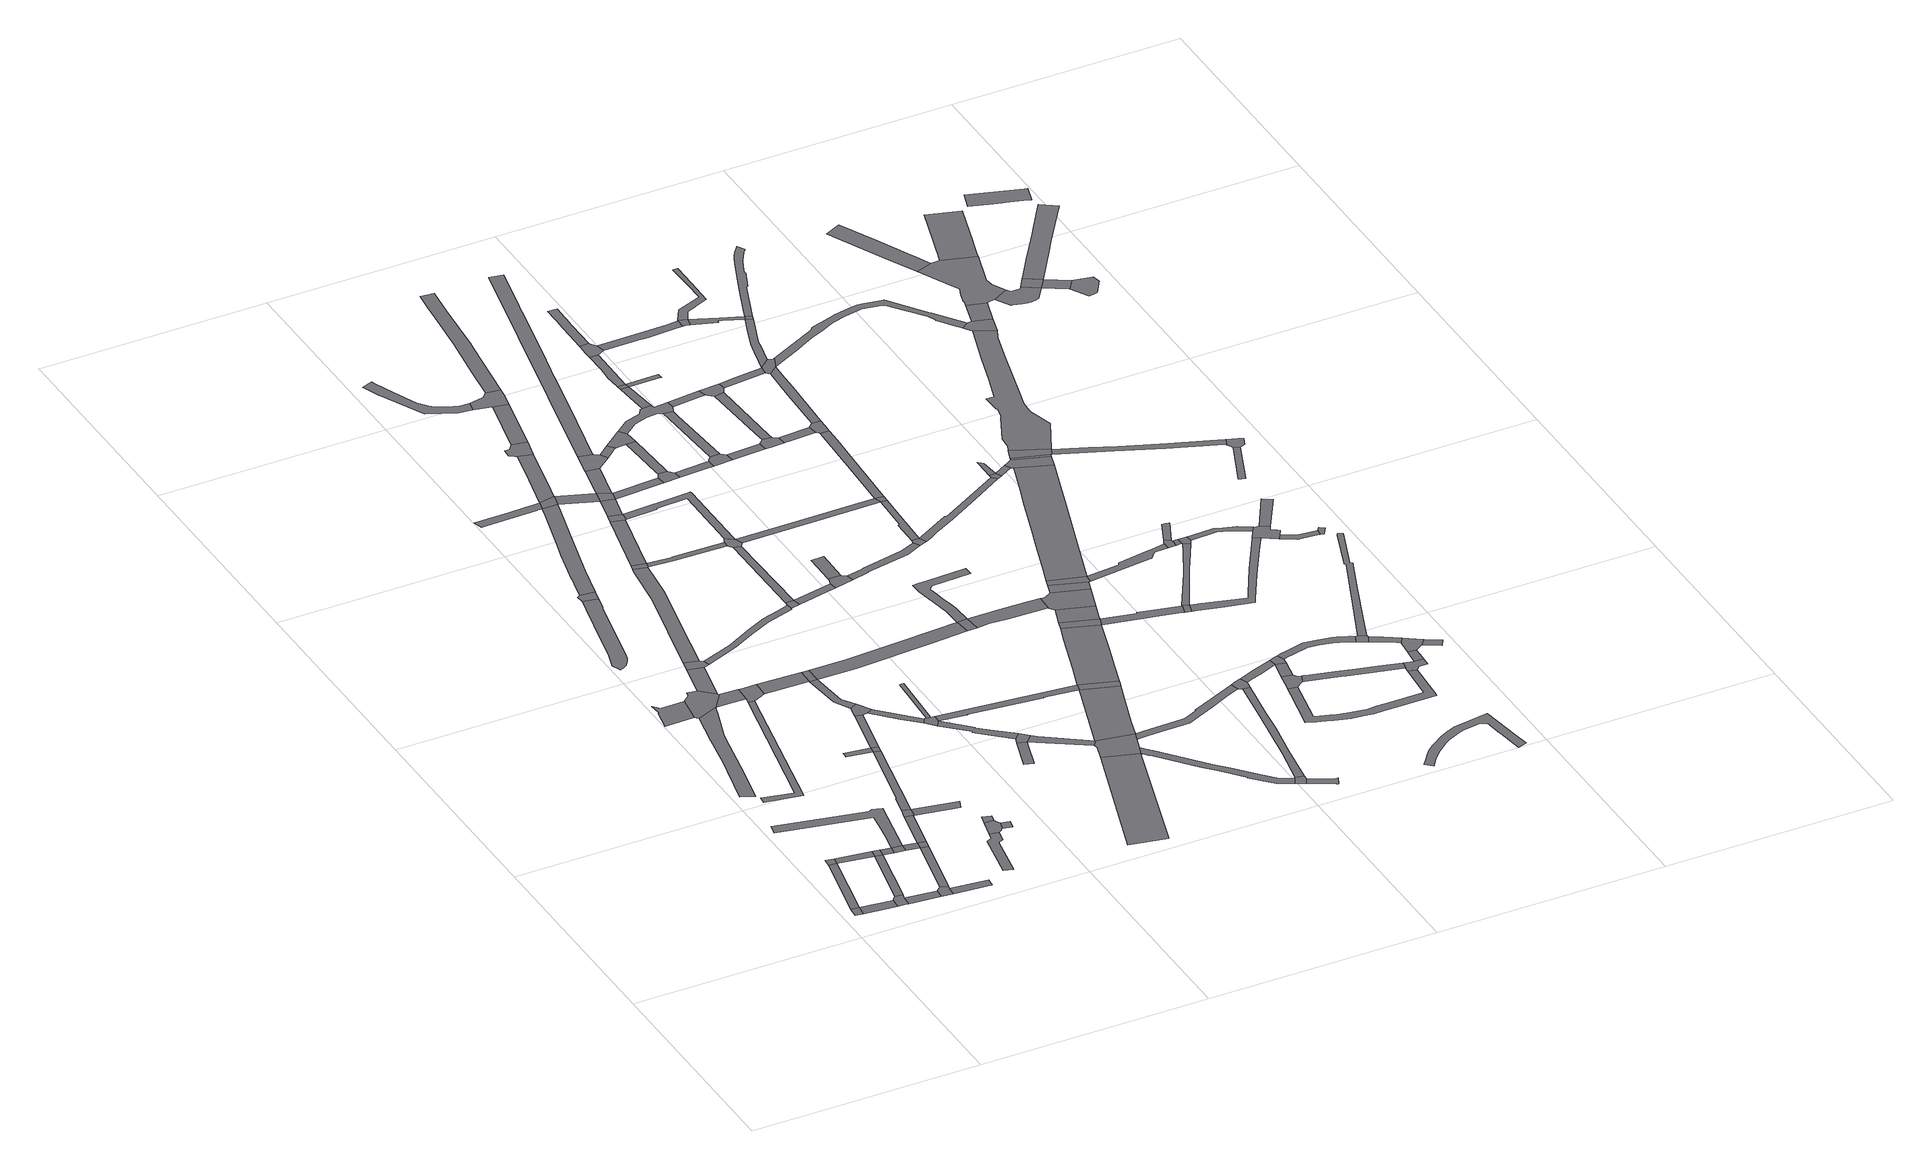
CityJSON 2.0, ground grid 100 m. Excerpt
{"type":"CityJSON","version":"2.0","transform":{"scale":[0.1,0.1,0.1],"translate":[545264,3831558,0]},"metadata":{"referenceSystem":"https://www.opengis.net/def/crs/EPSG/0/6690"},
"CityObjects":{
"road1":{"type":"Road","geometry":[{"type":"MultiSurface","lod":"1","boundaries":[[[0,1,2,3,4]]]}]},
"road2":{"type":"Road","attributes":{"RoadStructureAttribute.sectionType":"1"},"geometry":[{"type":"MultiSurface","lod":"1","boundaries":[[[4,3,5,6]]]}]},
"road3":{"type":"Road","attributes":{"RoadStructureAttribute.sectionType":"1"},"geometry":[{"type":"MultiSurface","lod":"1","boundaries":[[[7,0,4,8]]]}]},
"road4":{"type":"Road","geometry":[{"type":"MultiSurface","lod":"1","boundaries":[[[9,7,8,10]]]}]},
"road5":{"type":"Road","geometry":[{"type":"MultiSurface","lod":"1","boundaries":[[[11,12,6,5,13,14,15,16,17]]]}]},
"road6":{"type":"Road","attributes":{"RoadStructureAttribute.sectionType":"1"},"geometry":[{"type":"MultiSurface","lod":"1","boundaries":[[[15,14,18,19]]]}]},
"road7":{"type":"Road","attributes":{"RoadStructureAttribute.sectionType":"1"},"geometry":[{"type":"MultiSurface","lod":"1","boundaries":[[[10,8,20,21]]]}]},
"road8":{"type":"Road","attributes":{"RoadStructureAttribute.sectionType":"1"},"geometry":[{"type":"MultiSurface","lod":"1","boundaries":[[[20,11,17,22]]]}]},
"road9":{"type":"Road","attributes":{"RoadStructureAttribute.sectionType":"1"},"geometry":[{"type":"MultiSurface","lod":"1","boundaries":[[[23,24,25,26,27,28,29,30,31,32]]]}]},
"road10":{"type":"Road","geometry":[{"type":"MultiSurface","lod":"1","boundaries":[[[21,20,22,33]]]}]},
"road11":{"type":"Road","geometry":[{"type":"MultiSurface","lod":"1","boundaries":[[[34,35,19,18,36,37,38]]]}]},
"road12":{"type":"Road","attributes":{"RoadStructureAttribute.sectionType":"1"},"geometry":[{"type":"MultiSurface","lod":"1","boundaries":[[[33,22,39,31]]]}]},
"road13":{"type":"Road","attributes":{"RoadStructureAttribute.sectionType":"1"},"geometry":[{"type":"MultiSurface","lod":"1","boundaries":[[[40,41,42,43,44,45,46,47,48,49,50,51,52,53]]]}]},
"road14":{"type":"Road","geometry":[{"type":"MultiSurface","lod":"1","boundaries":[[[31,39,54,32]]]}]},
"road15":{"type":"Road","attributes":{"RoadStructureAttribute.sectionType":"1"},"geometry":[{"type":"MultiSurface","lod":"1","boundaries":[[[55,56,34,38,57]]]}]},
"road16":{"type":"Road","attributes":{"RoadStructureAttribute.sectionType":"1"},"geometry":[{"type":"MultiSurface","lod":"1","boundaries":[[[37,36,58,59]]]}]},
"road17":{"type":"Road","attributes":{"RoadStructureAttribute.sectionType":"1"},"geometry":[{"type":"MultiSurface","lod":"1","boundaries":[[[60,61,62,63,64,65,66,67]]]}]},
"road18":{"type":"Road","attributes":{"RoadStructureAttribute.sectionType":"1"},"geometry":[{"type":"MultiSurface","lod":"1","boundaries":[[[32,54,55,68]]]}]},
"road19":{"type":"Road","attributes":{"RoadStructureAttribute.sectionType":"1"},"geometry":[{"type":"MultiSurface","lod":"1","boundaries":[[[69,70,71,72,73,74,75]]]}]},
"road20":{"type":"Road","geometry":[{"type":"MultiSurface","lod":"1","boundaries":[[[68,55,57,76]]]}]},
"road21":{"type":"Road","attributes":{"RoadStructureAttribute.sectionType":"1"},"geometry":[{"type":"MultiSurface","lod":"1","boundaries":[[[77,68,76,78,79]]]}]},
"road22":{"type":"Road","geometry":[{"type":"MultiSurface","lod":"1","boundaries":[[[80,81,67,66,48,47,82,83,84,85]]]}]},
"road23":{"type":"Road","geometry":[{"type":"MultiSurface","lod":"1","boundaries":[[[86,77,79,87,88]]]}]},
"road24":{"type":"Road","attributes":{"RoadStructureAttribute.sectionType":"1"},"geometry":[{"type":"MultiSurface","lod":"1","boundaries":[[[89,90,91,92,93,94,95,96,97,98,99,100,101,102,103,104,105,106]]]}]},
"road25":{"type":"Road","attributes":{"RoadStructureAttribute.sectionType":"1"},"geometry":[{"type":"MultiSurface","lod":"1","boundaries":[[[82,47,107,108,109]]]}]},
"road26":{"type":"Road","attributes":{"RoadStructureAttribute.sectionType":"1"},"geometry":[{"type":"MultiSurface","lod":"1","boundaries":[[[110,85,84,111]]]}]},
"road27":{"type":"Road","attributes":{"RoadStructureAttribute.sectionType":"1"},"geometry":[{"type":"MultiSurface","lod":"1","boundaries":[[[112,113,114,115,116,117,118,119]]]}]},
"road28":{"type":"Road","geometry":[{"type":"MultiSurface","lod":"1","boundaries":[[[120,121,122,123,124,88,87]]]}]},
"road29":{"type":"Road","attributes":{"RoadStructureAttribute.sectionType":"1"},"geometry":[{"type":"MultiSurface","lod":"1","boundaries":[[[125,126,127,128,86,88,129]]]}]},
"road30":{"type":"Road","geometry":[{"type":"MultiSurface","lod":"1","boundaries":[[[130,110,111,131,132,133,134,135,136]]]}]},
"road31":{"type":"Road","geometry":[{"type":"MultiSurface","lod":"1","boundaries":[[[137,138,109,108,139,69,75,140,141,142]]]}]},
"road32":{"type":"Road","geometry":[{"type":"MultiSurface","lod":"1","boundaries":[[[143,144,145,125,146]]]}]},
"road33":{"type":"Road","geometry":[{"type":"MultiSurface","lod":"1","boundaries":[[[147,148,149,89,106,150]]]}]},
"road34":{"type":"Road","attributes":{"RoadStructureAttribute.sectionType":"1"},"geometry":[{"type":"MultiSurface","lod":"1","boundaries":[[[151,112,119,152,153,154,155,156,157]]]}]},
"road35":{"type":"Road","attributes":{"RoadStructureAttribute.sectionType":"1"},"geometry":[{"type":"MultiSurface","lod":"1","boundaries":[[[158,159,160,151,157]]]}]},
"road36":{"type":"Road","geometry":[{"type":"MultiSurface","lod":"1","boundaries":[[[161,162,154,153]]]}]},
"road37":{"type":"Road","geometry":[{"type":"MultiSurface","lod":"1","boundaries":[[[146,125,129,163]]]}]},
"road38":{"type":"Road","attributes":{"RoadStructureAttribute.sectionType":"1"},"geometry":[{"type":"MultiSurface","lod":"1","boundaries":[[[164,165,146,163,166,167]]]}]},
"road39":{"type":"Road","attributes":{"RoadStructureAttribute.sectionType":"1"},"geometry":[{"type":"MultiSurface","lod":"1","boundaries":[[[142,141,168,169]]]}]},
"road40":{"type":"Road","attributes":{"RoadStructureAttribute.sectionType":"1"},"geometry":[{"type":"MultiSurface","lod":"1","boundaries":[[[170,171,172,130,136,173,174,175]]]}]},
"road41":{"type":"Road","attributes":{"RoadStructureAttribute.sectionType":"1"},"geometry":[{"type":"MultiSurface","lod":"1","boundaries":[[[176,177,178,179,180,181,182,183,147,150,184,185,186,187,188]]]}]},
"road42":{"type":"Road","attributes":{"RoadStructureAttribute.sectionType":"1"},"geometry":[{"type":"MultiSurface","lod":"1","boundaries":[[[189,190,191,192,193,194,195,196,197,198,199,200,176]]]}]},
"road43":{"type":"Road","attributes":{"RoadStructureAttribute.sectionType":"1"},"geometry":[{"type":"MultiSurface","lod":"1","boundaries":[[[201,202,203,204,205,206]]]}]},
"road44":{"type":"Road","geometry":[{"type":"MultiSurface","lod":"1","boundaries":[[[206,205,164,167,207,208,209,210]]]}]},
"road45":{"type":"Road","geometry":[{"type":"MultiSurface","lod":"1","boundaries":[[[169,168,203,202,211]]]}]},
"road46":{"type":"Road","attributes":{"RoadStructureAttribute.sectionType":"1"},"geometry":[{"type":"MultiSurface","lod":"1","boundaries":[[[212,213,214,215,216,217,134,133,218,219,220,221,222]]]}]},
"road47":{"type":"Road","attributes":{"RoadStructureAttribute.sectionType":"1"},"geometry":[{"type":"MultiSurface","lod":"1","boundaries":[[[223,210,209,224,225,226]]]}]},
"road48":{"type":"Road","geometry":[{"type":"MultiSurface","lod":"1","boundaries":[[[227,170,175,228,229]]]}]},
"road49":{"type":"Road","geometry":[{"type":"MultiSurface","lod":"1","boundaries":[[[230,226,225,231,232,233,234,235]]]}]},
"road50":{"type":"Road","geometry":[{"type":"MultiSurface","lod":"1","boundaries":[[[236,189,176,188]]]}]},
"road51":{"type":"Road","attributes":{"RoadStructureAttribute.sectionType":"1"},"geometry":[{"type":"MultiSurface","lod":"1","boundaries":[[[237,227,229,238]]]}]},
"road52":{"type":"Road","attributes":{"RoadStructureAttribute.sectionType":"1"},"geometry":[{"type":"MultiSurface","lod":"1","boundaries":[[[239,240,241,235,234]]]}]},
"road53":{"type":"Road","attributes":{"RoadStructureAttribute.sectionType":"1"},"geometry":[{"type":"MultiSurface","lod":"1","boundaries":[[[242,243,189,236,244,245,246]]]}]},
"road54":{"type":"Road","attributes":{"RoadStructureAttribute.sectionType":"1"},"geometry":[{"type":"MultiSurface","lod":"1","boundaries":[[[247,248,249,250,232,231,251,252,253,254,255]]]}]},
"road55":{"type":"Road","attributes":{"RoadStructureAttribute.sectionType":"1"},"geometry":[{"type":"MultiSurface","lod":"1","boundaries":[[[236,188,256,257]]]}]},
"road56":{"type":"Road","geometry":[{"type":"MultiSurface","lod":"1","boundaries":[[[258,259,260,261,262]]]}]},
"road57":{"type":"Road","geometry":[{"type":"MultiSurface","lod":"1","boundaries":[[[263,237,238,264,265]]]}]},
"road58":{"type":"Road","attributes":{"RoadStructureAttribute.sectionType":"1"},"geometry":[{"type":"MultiSurface","lod":"1","boundaries":[[[266,267,229,228,268,269,270]]]}]},
"road59":{"type":"Road","attributes":{"RoadStructureAttribute.sectionType":"1"},"geometry":[{"type":"MultiSurface","lod":"1","boundaries":[[[256,271,263,265,272,273]]]}]},
"road60":{"type":"Road","attributes":{"RoadStructureAttribute.sectionType":"1"},"geometry":[{"type":"MultiSurface","lod":"1","boundaries":[[[274,275,276,277,278,279,280,281,282,283,284,285,286,287,288,289]]]}]},
"road61":{"type":"Road","geometry":[{"type":"MultiSurface","lod":"1","boundaries":[[[290,291,292,293,294,295,242,246,296]]]}]},
"road62":{"type":"Road","geometry":[{"type":"MultiSurface","lod":"1","boundaries":[[[255,254,258,262,297]]]}]},
"road63":{"type":"Road","geometry":[{"type":"MultiSurface","lod":"1","boundaries":[[[298,212,222,299,300]]]}]},
"road64":{"type":"Road","geometry":[{"type":"MultiSurface","lod":"1","boundaries":[[[257,256,273,301]]]}]},
"road65":{"type":"Road","attributes":{"RoadStructureAttribute.sectionType":"1"},"geometry":[{"type":"MultiSurface","lod":"1","boundaries":[[[302,303,304,305,306,307]]]}]},
"road66":{"type":"Road","attributes":{"RoadStructureAttribute.sectionType":"1"},"geometry":[{"type":"MultiSurface","lod":"1","boundaries":[[[308,309,310,311,312,211,202,313,314,315,316]]]}]},
"road67":{"type":"Road","attributes":{"RoadStructureAttribute.sectionType":"1"},"geometry":[{"type":"MultiSurface","lod":"1","boundaries":[[[317,318,257,301,319,320]]]}]},
"road68":{"type":"Road","attributes":{"RoadStructureAttribute.sectionType":"1"},"geometry":[{"type":"MultiSurface","lod":"1","boundaries":[[[321,322,323,324,325,326,327,265,264,328,329,330,331,332,333]]]}]},
"road69":{"type":"Road","attributes":{"RoadStructureAttribute.sectionType":"1"},"geometry":[{"type":"MultiSurface","lod":"1","boundaries":[[[334,298,300,335]]]}]},
"road70":{"type":"Road","attributes":{"RoadStructureAttribute.sectionType":"1"},"geometry":[{"type":"MultiSurface","lod":"1","boundaries":[[[336,297,262,337,338]]]}]},
"road71":{"type":"Road","attributes":{"RoadStructureAttribute.sectionType":"1"},"geometry":[{"type":"MultiSurface","lod":"1","boundaries":[[[339,290,296,340]]]}]},
"road72":{"type":"Road","attributes":{"RoadStructureAttribute.sectionType":"1"},"geometry":[{"type":"MultiSurface","lod":"1","boundaries":[[[341,300,299,342,343]]]}]},
"road73":{"type":"Road","attributes":{"RoadStructureAttribute.sectionType":"1"},"geometry":[{"type":"MultiSurface","lod":"1","boundaries":[[[344,233,232,345,346,347,348,349,350,351,352]]]}]},
"road74":{"type":"Road","attributes":{"RoadStructureAttribute.sectionType":"1"},"geometry":[{"type":"MultiSurface","lod":"1","boundaries":[[[353,301,273,354,355]]]}]},
"road75":{"type":"Road","geometry":[{"type":"MultiSurface","lod":"1","boundaries":[[[332,356,357,270,269,334,335,358,333]]]}]},
"road76":{"type":"Road","geometry":[{"type":"MultiSurface","lod":"1","boundaries":[[[359,360,361,362,289,288,363,339,340,364,365]]]}]},
"road77":{"type":"Road","geometry":[{"type":"MultiSurface","lod":"1","boundaries":[[[366,367,317,320,368,369,370]]]}]},
"road78":{"type":"Road","geometry":[{"type":"MultiSurface","lod":"1","boundaries":[[[338,337,371,302,307,372,373,374]]]}]},
"road79":{"type":"Road","attributes":{"RoadStructureAttribute.sectionType":"1"},"geometry":[{"type":"MultiSurface","lod":"1","boundaries":[[[375,369,368,376]]]}]},
"road80":{"type":"Road","geometry":[{"type":"MultiSurface","lod":"1","boundaries":[[[377,378,379,341,343,380,381,382]]]}]},
"road81":{"type":"Road","geometry":[{"type":"MultiSurface","lod":"1","boundaries":[[[383,384,377,382]]]}]},
"road82":{"type":"Road","geometry":[{"type":"MultiSurface","lod":"1","boundaries":[[[385,353,355,386,387,388,389]]]}]},
"road83":{"type":"Road","attributes":{"RoadStructureAttribute.sectionType":"1"},"geometry":[{"type":"MultiSurface","lod":"1","boundaries":[[[390,391,392,393,394,385,389]]]}]},
"road84":{"type":"Road","geometry":[{"type":"MultiSurface","lod":"1","boundaries":[[[395,375,376,396,397,393,392,398]]]}]},
"road85":{"type":"Road","attributes":{"RoadStructureAttribute.sectionType":"1"},"geometry":[{"type":"MultiSurface","lod":"1","boundaries":[[[399,400,401,402,403,359,365,404,405,406,407,408,409]]]}]},
"road86":{"type":"Road","attributes":{"RoadStructureAttribute.sectionType":"1"},"geometry":[{"type":"MultiSurface","lod":"1","boundaries":[[[351,410,411,412,338,374,413,414,415,416]]]}]},
"road87":{"type":"Road","attributes":{"RoadStructureAttribute.sectionType":"1"},"geometry":[{"type":"MultiSurface","lod":"1","boundaries":[[[417,418,387,386,419,420]]]}]},
"road88":{"type":"Road","geometry":[{"type":"MultiSurface","lod":"1","boundaries":[[[421,308,316,422]]]}]},
"road89":{"type":"Road","attributes":{"RoadStructureAttribute.sectionType":"1"},"geometry":[{"type":"MultiSurface","lod":"1","boundaries":[[[423,424,425,426,427,428,429,430,431,372,307,432,433,434,435,436,437,438,439,440,441,442,443,444,445]]]}]},
"road90":{"type":"Road","attributes":{"RoadStructureAttribute.sectionType":"1"},"geometry":[{"type":"MultiSurface","lod":"1","boundaries":[[[446,447,333,358,448,449,450]]]}]},
"road91":{"type":"Road","geometry":[{"type":"MultiSurface","lod":"1","boundaries":[[[352,351,416,451,452,453]]]}]},
"road92":{"type":"Road","attributes":{"RoadStructureAttribute.sectionType":"1"},"geometry":[{"type":"MultiSurface","lod":"1","boundaries":[[[454,367,366,370,455,456,457,458,459,460,461,462,463,464,465,466,467]]]}]},
"road93":{"type":"Road","attributes":{"RoadStructureAttribute.sectionType":"1"},"geometry":[{"type":"MultiSurface","lod":"1","boundaries":[[[468,469,470,471,381,380,472,473,474,475]]]}]},
"road94":{"type":"Road","geometry":[{"type":"MultiSurface","lod":"1","boundaries":[[[476,477,478,479,480,481,395,398,482,483,484,485,486,487,488,489,490,491]]]}]},
"road95":{"type":"Road","attributes":{"RoadStructureAttribute.sectionType":"1"},"geometry":[{"type":"MultiSurface","lod":"1","boundaries":[[[492,493,494,495,496,497,498,499,500,501,502,503,504,505,506,507,508,308,421]]]}]},
"road96":{"type":"Road","geometry":[{"type":"MultiSurface","lod":"1","boundaries":[[[509,510,511,417,420,512,513,514]]]}]},
"road97":{"type":"Road","attributes":{"RoadStructureAttribute.sectionType":"1"},"geometry":[{"type":"MultiSurface","lod":"1","boundaries":[[[487,515,510,509,516,488]]]}]},
"road98":{"type":"Road","attributes":{"RoadStructureAttribute.sectionType":"1"},"geometry":[{"type":"MultiSurface","lod":"1","boundaries":[[[517,518,519,520,421,422,521,522,523,524]]]}]},
"road99":{"type":"Road","geometry":[{"type":"MultiSurface","lod":"1","boundaries":[[[525,526,527,445,444,528,529,530,531]]]}]},
"road100":{"type":"Road","attributes":{"RoadStructureAttribute.sectionType":"1"},"geometry":[{"type":"MultiSurface","lod":"1","boundaries":[[[532,533,534,535,536,537,538,539,540,374,373,541,542,543,544,545,546,547,548,549]]]}]},
"road101":{"type":"Road","attributes":{"RoadStructureAttribute.sectionType":"1"},"geometry":[{"type":"MultiSurface","lod":"1","boundaries":[[[550,551,552,553,554,478,477]]]}]},
"road102":{"type":"Road","attributes":{"RoadStructureAttribute.sectionType":"1"},"geometry":[{"type":"MultiSurface","lod":"1","boundaries":[[[555,556,557,453,452,558,559,560,561]]]}]},
"road103":{"type":"Road","geometry":[{"type":"MultiSurface","lod":"1","boundaries":[[[562,563,551,550]]]}]},
"road104":{"type":"Road","attributes":{"RoadStructureAttribute.sectionType":"1"},"geometry":[{"type":"MultiSurface","lod":"1","boundaries":[[[564,514,513,565]]]}]},
"road105":{"type":"Road","attributes":{"RoadStructureAttribute.sectionType":"1"},"geometry":[{"type":"MultiSurface","lod":"1","boundaries":[[[566,567,530,529,568,569,570,571,572]]]}]},
"road106":{"type":"Road","attributes":{"RoadStructureAttribute.sectionType":"1"},"geometry":[{"type":"MultiSurface","lod":"1","boundaries":[[[573,574,575,576,577,563,562,578]]]}]},
"road107":{"type":"Road","geometry":[{"type":"MultiSurface","lod":"1","boundaries":[[[579,468,475,580,581]]]}]},
"road108":{"type":"Road","geometry":[{"type":"MultiSurface","lod":"1","boundaries":[[[582,583,584,585,586,562,550]]]}]},
"road109":{"type":"Road","geometry":[{"type":"MultiSurface","lod":"1","boundaries":[[[587,588,589,573,578,590,591,592,593]]]}]},
"road110":{"type":"Road","geometry":[{"type":"MultiSurface","lod":"1","boundaries":[[[594,555,561,595,596]]]}]},
"road111":{"type":"Road","attributes":{"RoadStructureAttribute.sectionType":"1"},"geometry":[{"type":"MultiSurface","lod":"1","boundaries":[[[597,491,490,598]]]}]},
"road112":{"type":"Road","attributes":{"RoadStructureAttribute.sectionType":"1"},"geometry":[{"type":"MultiSurface","lod":"1","boundaries":[[[449,599,600,579,581,601,602]]]}]},
"road113":{"type":"Road","attributes":{"RoadStructureAttribute.sectionType":"1"},"geometry":[{"type":"MultiSurface","lod":"1","boundaries":[[[603,604,605,525,531,606,607,608,609]]]}]},
"road114":{"type":"Road","attributes":{"RoadStructureAttribute.sectionType":"1"},"geometry":[{"type":"MultiSurface","lod":"1","boundaries":[[[610,611,612,613,614,587,593,615,616,617,618,619]]]}]},
"road115":{"type":"Road","geometry":[{"type":"MultiSurface","lod":"1","boundaries":[[[620,621,564,565,622,623,624,625,626]]]}]},
"road116":{"type":"Road","attributes":{"RoadStructureAttribute.sectionType":"1"},"geometry":[{"type":"MultiSurface","lod":"1","boundaries":[[[627,594,596,628,629]]]}]},
"road117":{"type":"Road","geometry":[{"type":"MultiSurface","lod":"1","boundaries":[[[450,449,602,630]]]}]},
"road118":{"type":"Road","attributes":{"RoadStructureAttribute.sectionType":"1"},"geometry":[{"type":"MultiSurface","lod":"1","boundaries":[[[631,632,633,634,620,626]]]}]},
"road119":{"type":"Road","geometry":[{"type":"MultiSurface","lod":"1","boundaries":[[[635,636,637,524,523,638,627,629,639]]]}]},
"road120":{"type":"Road","geometry":[{"type":"MultiSurface","lod":"1","boundaries":[[[640,597,598,641,642,633,632,643,644,645]]]}]},
"road121":{"type":"Road","attributes":{"RoadStructureAttribute.sectionType":"1"},"geometry":[{"type":"MultiSurface","lod":"1","boundaries":[[[646,647,625,624,648,649,650]]]}]},
"road122":{"type":"Road","attributes":{"RoadStructureAttribute.sectionType":"1"},"geometry":[{"type":"MultiSurface","lod":"1","boundaries":[[[651,652,450,630,653,654,655,656]]]}]},
"road123":{"type":"Road","attributes":{"RoadStructureAttribute.sectionType":"1"},"geometry":[{"type":"MultiSurface","lod":"1","boundaries":[[[657,635,639,658,659]]]}]},
"road124":{"type":"Road","geometry":[{"type":"MultiSurface","lod":"1","boundaries":[[[660,661,532,549,662,663,603,609,664]]]}]},
"road125":{"type":"Road","geometry":[{"type":"MultiSurface","lod":"1","boundaries":[[[665,657,659,666,667]]]}]},
"road126":{"type":"Road","attributes":{"RoadStructureAttribute.sectionType":"1"},"geometry":[{"type":"MultiSurface","lod":"1","boundaries":[[[668,669,670,591,590,671,672,673,674,675]]]}]},
"road127":{"type":"Road","attributes":{"RoadStructureAttribute.sectionType":"1"},"geometry":[{"type":"MultiSurface","lod":"1","boundaries":[[[676,677,678,596,595,679,680,681,682,683]]]}]},
"road128":{"type":"Road","attributes":{"RoadStructureAttribute.sectionType":"1"},"geometry":[{"type":"MultiSurface","lod":"1","boundaries":[[[684,685,686,687,688,689,690,581,580,691,692,693,694,695]]]}]},
"road129":{"type":"Road","geometry":[{"type":"MultiSurface","lod":"1","boundaries":[[[696,646,650,697,651,656,698,699]]]}]},
"road130":{"type":"Road","attributes":{"RoadStructureAttribute.sectionType":"1"},"geometry":[{"type":"MultiSurface","lod":"1","boundaries":[[[700,701,640,645,702]]]}]},
"road131":{"type":"Road","attributes":{"RoadStructureAttribute.sectionType":"1"},"geometry":[{"type":"MultiSurface","lod":"1","boundaries":[[[703,704,660,664,705,706,707]]]}]},
"road132":{"type":"Road","attributes":{"RoadStructureAttribute.sectionType":"1"},"geometry":[{"type":"MultiSurface","lod":"1","boundaries":[[[708,709,710,711,712,713,714,715,696,699]]]}]},
"road133":{"type":"Road","geometry":[{"type":"MultiSurface","lod":"1","boundaries":[[[716,717,718,719,720,721,722,723,724,725]]]}]},
"road134":{"type":"Road","attributes":{"RoadStructureAttribute.sectionType":"1"},"geometry":[{"type":"MultiSurface","lod":"1","boundaries":[[[707,726,716,725,727]]]}]},
"road135":{"type":"Road","geometry":[{"type":"MultiSurface","lod":"1","boundaries":[[[728,668,675,729,730,731]]]}]},
"road136":{"type":"Road","geometry":[{"type":"MultiSurface","lod":"1","boundaries":[[[732,733,703,707,727,734,735,736]]]}]},
"road137":{"type":"Road","geometry":[{"type":"MultiSurface","lod":"1","boundaries":[[[737,683,682,738,739]]]}]},
"road138":{"type":"Road","geometry":[{"type":"MultiSurface","lod":"1","boundaries":[[[740,741,742,700,702,712,711,743]]]}]},
"road139":{"type":"Road","attributes":{"RoadStructureAttribute.sectionType":"1"},"geometry":[{"type":"MultiSurface","lod":"1","boundaries":[[[744,745,746,747,748,749,750,665,667,751,752,753,754,755,756]]]}]},
"road140":{"type":"Road","attributes":{"RoadStructureAttribute.sectionType":"1"},"geometry":[{"type":"MultiSurface","lod":"1","boundaries":[[[757,758,759,760,761,762,667,666,763,764,765,766,767,768,769]]]}]},
"road141":{"type":"Road","attributes":{"RoadStructureAttribute.sectionType":"1"},"geometry":[{"type":"MultiSurface","lod":"1","boundaries":[[[719,770,771,772,773,774,775,776,777,778,779,780,781,782,783,784,785,786,787,788,789,790,791,792,793,794,795,796,797,798,799,800,801,802,803,804,805,806,720]]]}]},
"road142":{"type":"Road","attributes":{"RoadStructureAttribute.sectionType":"1"},"geometry":[{"type":"MultiSurface","lod":"1","boundaries":[[[807,808,809,810,811,812,813,700,742,814,815,816,817]]]}]},
"road143":{"type":"Road","attributes":{"RoadStructureAttribute.sectionType":"1"},"geometry":[{"type":"MultiSurface","lod":"1","boundaries":[[[818,731,730,819,820,821,807,822]]]}]},
"road144":{"type":"Road","attributes":{"RoadStructureAttribute.sectionType":"1"},"geometry":[{"type":"MultiSurface","lod":"1","boundaries":[[[823,824,825,826,728,731,827,828,829,830,831]]]}]},
"road145":{"type":"Road","geometry":[{"type":"MultiSurface","lod":"1","boundaries":[[[832,684,695,833,834]]]}]},
"road146":{"type":"Road","attributes":{"RoadStructureAttribute.sectionType":"1"},"geometry":[{"type":"MultiSurface","lod":"1","boundaries":[[[835,836,837,838,839,840,841,842,843,844,845,846,847,848,849,850,851,852,853,854,855,856,857,858,859,860,861,862,863,864,865,866,867,868,869,870,871,872]]]}]},
"road147":{"type":"Road","geometry":[{"type":"MultiSurface","lod":"1","boundaries":[[[873,874,875,876,832,834]]]}]},
"road148":{"type":"Road","attributes":{"RoadStructureAttribute.sectionType":"1"},"geometry":[{"type":"MultiSurface","lod":"1","boundaries":[[[877,878,879,880,881,723,722,882,883,884,885,886,887,888,889]]]}]},
"road149":{"type":"Road","attributes":{"RoadStructureAttribute.sectionType":"1"},"geometry":[{"type":"MultiSurface","lod":"1","boundaries":[[[890,891,834,833,892]]]}]},
"road150":{"type":"Road","attributes":{"RoadStructureAttribute.sectionType":"1"},"geometry":[{"type":"MultiSurface","lod":"1","boundaries":[[[893,894,895,737,739,896,897,898]]]}]},
"road151":{"type":"Road","attributes":{"RoadStructureAttribute.sectionType":"1"},"geometry":[{"type":"MultiSurface","lod":"1","boundaries":[[[899,900,901,902,903,904,905,906,907,732,736,908,909,910,911,912,913,914,915,916]]]}]},
"road152":{"type":"Road","geometry":[{"type":"MultiSurface","lod":"1","boundaries":[[[822,807,817,917]]]}]},
"road153":{"type":"Road","geometry":[{"type":"MultiSurface","lod":"1","boundaries":[[[918,919,757,769,920,921,922,923]]]}]},
"road154":{"type":"Road","attributes":{"RoadStructureAttribute.sectionType":"1"},"geometry":[{"type":"MultiSurface","lod":"1","boundaries":[[[924,925,926,927,928,929,930,931,932,933,739,738,934,935,936,937,938,939,940,941,942,943,944,945,946]]]}]},
"road155":{"type":"Road","geometry":[{"type":"MultiSurface","lod":"1","boundaries":[[[947,948,890,892,949,744,756,950]]]}]},
"road156":{"type":"Road","attributes":{"RoadStructureAttribute.sectionType":"1"},"geometry":[{"type":"MultiSurface","lod":"1","boundaries":[[[922,921,951,952]]]}]},
"road157":{"type":"Road","attributes":{"RoadStructureAttribute.sectionType":"1"},"geometry":[{"type":"MultiSurface","lod":"1","boundaries":[[[953,947,950,954]]]}]},
"road158":{"type":"Road","geometry":[{"type":"MultiSurface","lod":"1","boundaries":[[[955,956,957,958,918,923]]]}]},
"road159":{"type":"Road","geometry":[{"type":"MultiSurface","lod":"1","boundaries":[[[959,960,953,954,961,962]]]}]},
"road160":{"type":"Road","geometry":[{"type":"MultiSurface","lod":"1","boundaries":[[[952,951,893,898,963,964]]]}]},
"road161":{"type":"Road","geometry":[{"type":"MultiSurface","lod":"1","boundaries":[[[965,966,916,915,967,968,969,970,971,972,973]]]}]},
"road162":{"type":"Road","attributes":{"RoadStructureAttribute.sectionType":"1"},"geometry":[{"type":"MultiSurface","lod":"1","boundaries":[[[974,975,976,977,978,979,980,981,982,983,984,822,917,985,986,987,988,989,990,991,992,993,994,995,996,997]]]}]},
"road163":{"type":"Road","geometry":[{"type":"MultiSurface","lod":"1","boundaries":[[[889,888,790,789,998,999,1000,1001,1002]]]}]},
"road164":{"type":"Road","attributes":{"RoadStructureAttribute.sectionType":"1"},"geometry":[{"type":"MultiSurface","lod":"1","boundaries":[[[1003,969,968,1004,1005,1006,1007]]]}]},
"road165":{"type":"Road","attributes":{"RoadStructureAttribute.sectionType":"1"},"geometry":[{"type":"MultiSurface","lod":"1","boundaries":[[[1008,1002,1001,1009,1010]]]}]},
"road166":{"type":"Road","attributes":{"RoadStructureAttribute.sectionType":"1"},"geometry":[{"type":"MultiSurface","lod":"1","boundaries":[[[1011,1012,1013,1014,1015,1016,1017,1018,1019,1020,1021,1022,1023,1024,1025,1026,1027,743,711,1028,1029,1030,1031,1032,1033,1034,1035,1036,1037,1038,1039,1040,1041,1042,1043,1044,1045,1046,1047,1048]]]}]},
"road167":{"type":"Road","geometry":[{"type":"MultiSurface","lod":"1","boundaries":[[[1049,1007,1006,1008,1010,1050,1051,1052]]]}]},
"road168":{"type":"Road","attributes":{"RoadStructureAttribute.sectionType":"1"},"geometry":[{"type":"MultiSurface","lod":"1","boundaries":[[[1053,1054,1055,1056,964,963,1057,1058,1059,1060,1061]]]}]},
"road169":{"type":"Road","attributes":{"RoadStructureAttribute.sectionType":"1"},"geometry":[{"type":"MultiSurface","lod":"1","boundaries":[[[1052,1051,1062,1063,1064,1065]]]}]},
"road170":{"type":"Road","attributes":{"RoadStructureAttribute.sectionType":"1"},"geometry":[{"type":"MultiSurface","lod":"1","boundaries":[[[1066,1067,1068,1069,1070,1071,1072,1073,1074,1075,1076,1077,1078,1079,959,962,1080,1081,1082,1083,1084,1085,1086,1087,1088,1089]]]}]},
"road171":{"type":"Road","attributes":{"RoadStructureAttribute.sectionType":"1"},"geometry":[{"type":"MultiSurface","lod":"1","boundaries":[[[1090,1091,1092,1093,1094,973,972,1095,1096,1097,1098,1099]]]}]},
"road172":{"type":"Road","geometry":[{"type":"MultiSurface","lod":"1","boundaries":[[[1100,1061,1060,1101,924,946,1102,1103,1104,1105,1106,1107,1108,1109,1110,1111]]]}]},
"road173":{"type":"Road","attributes":{"RoadStructureAttribute.sectionType":"1"},"geometry":[{"type":"MultiSurface","lod":"1","boundaries":[[[1112,1113,1114,1115,1116,1117,1118,962,961,1119,1120,1121,1122,1123,1124]]]}]},
"road174":{"type":"Road","attributes":{"RoadStructureAttribute.sectionType":"1"},"geometry":[{"type":"MultiSurface","lod":"1","boundaries":[[[1125,1126,1127,1128,1103,1102,1129,1130,1131,1132,1133,1134]]]}]},
"road175":{"type":"Road","geometry":[{"type":"MultiSurface","lod":"1","boundaries":[[[1135,1136,1137,1111,1110]]]}]},
"road176":{"type":"Road","geometry":[{"type":"MultiSurface","lod":"1","boundaries":[[[1138,1134,1133,1139,1140,1141]]]}]},
"road177":{"type":"Road","geometry":[{"type":"MultiSurface","lod":"1","boundaries":[[[1142,1048,1047,1143,1066,1089,1144]]]}]},
"road178":{"type":"Road","geometry":[{"type":"MultiSurface","lod":"1","boundaries":[[[1145,1146,1147,1148,1149]]]}]},
"road179":{"type":"Road","attributes":{"RoadStructureAttribute.sectionType":"1"},"geometry":[{"type":"MultiSurface","lod":"1","boundaries":[[[1150,1142,1144,1151]]]}]},
"road180":{"type":"Road","attributes":{"RoadStructureAttribute.sectionType":"1"},"geometry":[{"type":"MultiSurface","lod":"1","boundaries":[[[1152,1153,1154,1155,1156,1157,1158,1159,1160,1161]]]}]},
"road181":{"type":"Road","geometry":[{"type":"MultiSurface","lod":"1","boundaries":[[[1162,1124,1123,1163,1145,1149,1164,1165,1166,1167]]]}]},
"road182":{"type":"Road","geometry":[{"type":"MultiSurface","lod":"1","boundaries":[[[1168,1161,1160,1169,1170,1171,1172,1173,1150,1151,1174,1175,1176,1177,1178,1179,1180]]]}]},
"road183":{"type":"Road","attributes":{"RoadStructureAttribute.sectionType":"1"},"geometry":[{"type":"MultiSurface","lod":"1","boundaries":[[[1181,1182,1177,1176,1175,1183,1184,1185,1186,1187,1188,1189,1190,1191,1192]]]}]},
"road184":{"type":"Road","geometry":[{"type":"MultiSurface","lod":"1","boundaries":[[[1193,1192,1191,1194]]]}]},
"road185":{"type":"Road","attributes":{"RoadStructureAttribute.sectionType":"1"},"geometry":[{"type":"MultiSurface","lod":"1","boundaries":[[[1195,1196,1197,1198,1199,1168,1180,1200,1201,1202,1203,1204]]]}]},
"road186":{"type":"Road","attributes":{"RoadStructureAttribute.sectionType":"1"},"geometry":[{"type":"MultiSurface","lod":"1","boundaries":[[[1194,1191,1205,1206]]]}]},
"road187":{"type":"Road","geometry":[{"type":"MultiSurface","lod":"1","boundaries":[[[1206,1205,1207,1208,1209,1210,1211]]]}]},
"road188":{"type":"Road","attributes":{"RoadStructureAttribute.sectionType":"1"},"geometry":[{"type":"MultiSurface","lod":"1","boundaries":[[[1212,1213,1214,1215,1216,1217,1218,1193,1194,1219,1220,1221]]]}]},
"road189":{"type":"Road","attributes":{"RoadStructureAttribute.sectionType":"1"},"geometry":[{"type":"MultiSurface","lod":"1","boundaries":[[[1222,1223,1224,1225,1226,1227,1228,1229,1230,1231]]]}]}
},
"vertices":[
[55,195,0],[55,193,0],[50,148,0],[85,144,0],[90,190,0],
[227,129,0],[231,174,0],
[121,506,0],[156,504,0],
[126,543,0],[161,538,0],
[249,197,0],[239,184,0],[259,127,0],[273,125,0],[278,170,0],[279,177,0],[282,190,0],
[410,112,0],[414,154,0],
[309,480,0],[314,515,0],
[341,473,0],
[490,762,0],[450,775,0],[436,768,0],[48,851,0],[38,805,0],[431,724,0],[423,660,0],[408,569,0],[393,503,0],[438,497,0],
[347,510,0],
[435,174,0],[430,170,0],[459,107,0],[463,148,0],[465,158,0],
[388,466,0],
[96,1078,0],[136,1276,0],[176,1482,0],[182,1508,0],[221,1624,0],[229,1649,0],[235,1665,0],[243,1689,0],[149,1649,0],[118,1494,0],[94,1360,0],[77,1275,0],[36,1089,0],[93,1066,0],
[434,460,0],
[493,452,0],[490,437,0],[527,445,0],
[621,91,0],[625,129,0],
[49,1780,0],[23,1808,0],[29,1754,0],[25,1754,0],[6,1662,0],[14,1662,0],[135,1665,0],[153,1782,0],
[500,487,0],
[370,1661,0],[238,1017,0],[105,1045,0],[101,1013,0],[261,984,0],[396,1655,0],[397,1658,0],
[535,480,0],
[539,672,0],[573,659,0],[574,665,0],
[189,1831,0],[184,1809,0],[296,1761,0],[295,1761,0],[291,1769,0],[230,1823,0],
[549,715,0],[577,664,0],[584,707,0],
[124,2585,0],[123,2581,0],[111,2528,0],[86,2417,0],[40,2201,0],[20,2132,0],[19,2130,0],[36,2092,0],[55,2099,0],[68,2108,0],[70,2110,0],[85,2130,0],[95,2150,0],[101,2177,0],[104,2188,0],[173,2505,0],[175,2511,0],[188,2571,0],
[295,1688,0],[375,1687,0],[377,1759,0],
[262,1971,0],[331,1956,0],
[776,414,0],[769,382,0],[745,372,0],[707,163,0],[745,149,0],[780,343,0],[803,352,0],[815,405,0],
[764,630,0],[772,648,0],[779,667,0],[776,668,0],[586,707,0],
[640,1130,0],[570,798,0],[566,798,0],[565,792,0],[670,1124,0],
[273,2021,0],[338,1959,0],[341,1960,0],[359,1967,0],[348,1995,0],[346,1997,0],[336,2007,0],
[434,1758,0],[398,1758,0],[374,1682,0],[437,1677,0],[453,1684,0],[455,1757,0],
[534,1175,0],[532,1161,0],[530,1147,0],[645,1158,0],
[134,2626,0],[124,2619,0],[122,2618,0],[199,2622,0],
[795,492,0],[826,413,0],[839,423,0],[850,462,0],[840,480,0],[838,483,0],[835,488,0],
[843,522,0],[824,527,0],[804,531,0],
[879,414,0],[889,453,0],
[676,1151,0],
[693,1386,0],[671,1281,0],[703,1281,0],[724,1379,0],
[647,1680,0],[649,1753,0],
[401,2692,0],[397,2676,0],[370,2468,0],[386,2261,0],[436,2491,0],[460,2679,0],
[285,3230,0],[273,3184,0],[218,2977,0],[200,2911,0],[173,2801,0],[161,2748,0],[159,2733,0],[152,2706,0],[231,2767,0],[286,2977,0],[336,3170,0],[341,3187,0],[351,3229,0],
[295,3272,0],[288,3271,0],[281,3271,0],[269,3270,0],[231,3269,0],[161,3267,0],[5,3264,0],[16,3224,0],[36,3225,0],[262,3231,0],[270,3231,0],[277,3231,0],
[699,1513,0],[681,1679,0],[647,1678,0],[666,1511,0],[704,1439,0],[734,1458,0],
[729,1379,0],[744,1381,0],[746,1381,0],[773,1397,0],
[682,1752,0],
[819,2194,0],[810,2189,0],[767,2176,0],[694,2154,0],[600,2108,0],[494,2051,0],[507,2025,0],[602,2077,0],[700,2124,0],[820,2160,0],[822,2167,0],
[883,1283,0],[842,1283,0],[909,1218,0],[924,1244,0],
[407,2718,0],[462,2679,0],[466,2704,0],
[927,1244,0],[946,1176,0],[965,1204,0],[968,1240,0],[951,1242,0],[933,1243,0],
[365,3284,0],
[476,3026,0],[534,3013,0],
[966,1499,0],[957,1499,0],[948,1499,0],
[367,3598,0],[332,3437,0],[367,3290,0],[376,3333,0],[430,3584,0],
[1152,1027,0],[1126,1047,0],[1068,1096,0],[1072,1100,0],[1049,1077,0],[1044,1072,0],[1062,1056,0],[1173,954,0],[1200,983,0],
[509,3173,0],[520,3230,0],
[1165,929,0],[1119,781,0],[1158,769,0],[1197,900,0],[1204,917,0],
[485,3064,0],[539,3013,0],[543,3051,0],
[577,2700,0],[576,2696,0],[575,2674,0],[802,2668,0],[804,2696,0],
[504,3152,0],[544,3058,0],[567,3160,0],
[334,4016,0],[284,4033,0],[242,4056,0],[224,4073,0],[192,4113,0],[145,4218,0],[111,4310,0],[106,4324,0],[58,4306,0],[61,4300,0],[88,4224,0],[90,4224,0],[184,4028,0],[305,3975,0],[365,3968,0],[374,4012,0],
[385,3683,0],[364,3657,0],[342,3657,0],[340,3617,0],[341,3616,0],[360,3603,0],[449,3670,0],
[1235,950,0],
[819,2210,0],[864,2176,0],[856,2210,0],
[574,3199,0],
[1407,689,0],[1217,96,0],[1381,65,0],[1382,68,0],[1547,607,0],[1558,640,0],
[1349,1782,0],[1325,1781,0],[1280,1778,0],[1045,1762,0],[848,1749,0],[684,1679,0],[852,1676,0],[1197,1699,0],[1354,1710,0],
[554,3386,0],[532,3284,0],[575,3202,0],[613,3377,0],
[851,2697,0],[851,2710,0],[851,3005,0],[850,3052,0],[850,3064,0],[850,3070,0],[844,3069,0],[678,3021,0],[681,3028,0],[818,3034,0],[817,2879,0],[816,2722,0],[851,2694,0],
[817,2648,0],[849,2642,0],
[1256,930,0],[1423,773,0],[1441,801,0],
[442,3951,0],[506,3938,0],
[1034,2248,0],[1002,2206,0],[1041,2215,0],
[1541,1182,0],[1086,1190,0],[1087,1194,0],[1403,1160,0],[1403,1162,0],[1471,1155,0],[1542,1147,0],[1551,1145,0],[1559,1179,0],
[784,3212,0],[572,3160,0],[786,3173,0],
[810,2710,0],[806,2702,0],[864,2659,0],
[463,4050,0],[450,4036,0],[443,4029,0],[440,4025,0],[427,3955,0],[519,3996,0],[525,4041,0],
[583,3487,0],[575,3489,0],[676,3429,0],[657,3460,0],[635,3476,0],
[1428,757,0],[1572,681,0],[1590,737,0],[1602,773,0],
[710,3503,0],[732,3475,0],
[1044,2282,0],[1043,2267,0],[1035,2248,0],[1126,2233,0],[1119,2267,0],[1098,2282,0],
[1100,2430,0],[1045,2429,0],
[796,3239,0],[858,3177,0],[856,3215,0],[855,3216,0],[836,3237,0],
[835,3253,0],[835,3255,0],[824,3481,0],[781,3479,0],[795,3252,0],
[796,3573,0],[737,3476,0],[762,3478,0],[820,3543,0],
[548,4765,0],[539,4688,0],[531,4605,0],[511,4411,0],[483,4199,0],[566,4351,0],[571,4386,0],[576,4448,0],[576,4451,0],[595,4637,0],[608,4759,0],
[1551,1143,0],[1542,1114,0],[1442,804,0],[1603,775,0],[1626,850,0],[1671,987,0],[1706,1095,0],
[1011,3226,0],[1002,3226,0],[989,3185,0],[1013,3186,0],
[1394,1785,0],[1399,1713,0],
[1998,214,0],[1955,237,0],[1907,288,0],[1875,325,0],[1819,389,0],[1770,445,0],[1672,562,0],[1609,637,0],[1606,641,0],[1582,614,0],[1592,602,0],[1673,507,0],[1723,446,0],[1767,399,0],[1798,361,0],[1850,301,0],[1848,298,0],[1855,291,0],[1884,259,0],[1914,227,0],[1929,210,0],[1992,178,0],[2008,209,0],
[1336,2697,0],[1099,2694,0],[1170,2662,0],[1473,2667,0],[1464,2697,0],
[1712,1111,0],[1717,1129,0],[1561,1179,0],
[847,4760,0],[635,3478,0],[658,3584,0],[672,3650,0],[684,3707,0],[743,3986,0],[751,4027,0],[754,4038,0],[761,4070,0],[793,4217,0],[849,4482,0],[858,4525,0],[865,4558,0],[905,4748,0],
[1454,2354,0],[1386,2325,0],[1197,2287,0],[1196,2283,0],[1203,2250,0],[1204,2255,0],[1397,2290,0],[1468,2324,0],
[996,3658,0],[993,3674,0],[954,3672,0],[942,3671,0],[926,3644,0],[855,3621,0],[878,3588,0],[940,3610,0],[979,3613,0],[988,3614,0],[1002,3608,0],[1010,3604,0],[1050,3599,0],[1063,3626,0],[1063,3627,0],[1060,3664,0],
[1390,1875,0],[1386,1901,0],[1374,1959,0],[1369,1990,0],[1362,2035,0],[1378,2054,0],[1554,2062,0],[1553,2082,0],[1552,2102,0],[1377,2094,0],[1345,2093,0],[1314,2092,0],[1316,2039,0],[1325,1983,0],[1330,1951,0],[1342,1893,0],[1345,1870,0],
[1073,3252,0],[1031,3252,0],[1014,3230,0],[1024,3187,0],[1096,3191,0],[1094,3232,0],
[1012,3560,0],[1052,3563,0],
[1662,1782,0],[1535,1785,0],[1410,1786,0],[1402,1786,0],[1454,1717,0],[1536,1712,0],[1708,1708,0],[1711,1781,0],
[2013,215,0],[2011,213,0],[2009,211,0],[2004,171,0],[2030,157,0],[2047,188,0],[2050,209,0],
[2091,904,0],[1977,852,0],[1886,811,0],[1887,807,0],[1849,790,0],[1827,781,0],[1816,779,0],[1751,776,0],[1643,774,0],[1596,737,0],[1644,737,0],[1722,739,0],[1799,741,0],[1828,742,0],[1879,765,0],[1956,799,0],[2038,838,0],[2101,867,0],
[975,3831,0],[940,3828,0],[943,3793,0],[951,3694,0],[953,3677,0],
[1684,1558,0],[1659,1481,0],[1598,1290,0],[1747,1223,0],[1769,1292,0],[1786,1346,0],[1836,1507,0],
[972,3853,0],[938,3850,0],
[1243,3241,0],[1246,3200,0],
[2151,136,0],[2135,141,0],[2089,126,0],[2136,101,0],[2142,98,0],[2143,97,0],[2158,134,0],
[937,4083,0],[936,3995,0],[936,3965,0],[934,3925,0],[935,3890,0],[973,4083,0],
[1455,2372,0],[1504,2340,0],[1489,2371,0],
[1116,3832,0],[1119,3832,0],[1120,3832,0],[1119,3843,0],[1117,3855,0],
[938,4171,0],[938,4160,0],[937,4120,0],[1007,4101,0],[997,4141,0],[984,4161,0],[977,4171,0],
[1697,1598,0],[1838,1507,0],[1849,1547,0],
[1204,3679,0],[1214,3643,0],
[1465,2491,0],[1459,2490,0],[1498,2599,0],[1501,2665,0],
[2117,858,0],[2089,658,0],[2044,382,0],[2076,390,0],[2105,558,0],[2119,668,0],[2147,853,0],
[941,4444,0],[940,4387,0],[940,4368,0],[939,4315,0],[939,4310,0],[979,4311,0],[979,4315,0],[980,4361,0],[980,4377,0],[982,4443,0],
[1266,3264,0],[1264,3262,0],[1269,3201,0],[1284,3202,0],[1331,3205,0],[1328,3245,0],[1306,3262,0],
[1726,1684,0],[1855,1566,0],[1878,1635,0],
[1502,2696,0],
[1304,3283,0],[1285,3626,0],[1242,3619,0],[1265,3280,0],
[1764,1799,0],[1735,1780,0],[1723,1780,0],[1711,1704,0],[1916,1749,0],
[1297,3688,0],[1216,3641,0],[1222,3636,0],[1298,3649,0],[1299,3651,0],[1301,3653,0],
[1468,3256,0],[1347,3246,0],[1348,3206,0],[1351,3206,0],[1474,3213,0],
[1487,3200,0],[1474,2924,0],[1509,2848,0],[1518,3044,0],[1522,3127,0],[1525,3199,0],
[1780,1848,0],[1931,1795,0],[1932,1798,0],
[2140,924,0],[2117,915,0],[2102,866,0],[2113,860,0],[2153,890,0],
[1789,1878,0],[1939,1799,0],[1943,1834,0],
[1357,4150,0],[1307,4148,0],[1190,4146,0],[1177,4103,0],[1180,4103,0],[1205,4103,0],[1325,4108,0],[1358,4109,0],
[2164,1484,0],[1998,1522,0],[1997,1516,0],[2027,1466,0],[2077,1456,0],[2155,1439,0],[2165,1436,0],[2176,1481,0],
[1932,2619,0],[1826,2558,0],[1722,2498,0],[1650,2456,0],[1647,2461,0],[1646,2460,0],[1529,2393,0],[1530,2352,0],[1568,2375,0],[1668,2431,0],[1813,2516,0],[1951,2598,0],
[1489,3275,0],[1484,3203,0],[1527,3238,0],[1528,3274,0],
[1495,3708,0],[1375,3696,0],[1491,3673,0],
[2302,986,0],[2208,951,0],[2175,899,0],[2238,922,0],[2308,950,0],
[1530,3316,0],[1540,3536,0],[1544,3630,0],[1547,3691,0],[1507,3657,0],[1499,3497,0],[1489,3278,0],[1489,3276,0],
[2290,864,0],[2278,801,0],[2277,797,0],[2273,776,0],[2313,772,0],[2335,788,0],[2345,795,0],[2363,833,0],[2347,838,0],[2334,855,0],
[2307,947,0],[2351,941,0],
[1360,4155,0],[1370,4110,0],[1387,4104,0],[1397,4142,0],
[2343,1001,0],[2320,993,0],[2353,952,0],[2356,965,0],[2356,967,0],
[2177,1484,0],[2193,1430,0],[2203,1474,0],
[1567,3745,0],[1546,3749,0],[1541,3750,0],[1568,3745,0],
[2040,2637,0],[2019,2571,0],[1992,2490,0],[1957,2386,0],[1910,2243,0],[1866,2112,0],[1814,1954,0],[1944,1837,0],[1990,1975,0],[2043,2138,0],[2108,2335,0],[2152,2468,0],[2190,2584,0],
[2314,1897,0],[2254,1887,0],[2241,1885,0],[2097,1862,0],[2092,1850,0],[2090,1850,0],[2094,1816,0],[2215,1829,0],[2225,1831,0],[2247,1856,0],[2251,1859,0],[2259,1864,0],[2315,1866,0],
[2265,737,0],[2265,736,0],[2225,539,0],[2228,538,0],[2245,530,0],[2263,522,0],[2266,521,0],[2302,508,0],[2329,499,0],[2345,493,0],[2398,481,0],[2443,475,0],[2487,469,0],[2489,469,0],[2530,469,0],[2591,468,0],[2765,469,0],[2767,491,0],[2768,510,0],[2779,662,0],[2744,673,0],[2730,513,0],[2730,512,0],[2565,510,0],[2524,510,0],[2488,509,0],[2478,509,0],[2445,515,0],[2400,523,0],[2360,530,0],[2345,535,0],[2334,539,0],[2279,557,0],[2272,560,0],[2304,728,0],[2306,735,0],[2312,768,0],
[1595,4038,0],[1563,3958,0],[1539,3892,0],[1535,3877,0],[1515,3798,0],[1505,3754,0],[1495,3711,0],[1562,3847,0],[1568,3877,0],[1591,3938,0],[1623,4028,0],
[1512,4094,0],[1493,4068,0],[1497,4081,0],[1513,4074,0],[1603,4058,0],
[1506,4478,0],[1507,4360,0],[1508,4261,0],[1396,4217,0],[1421,4188,0],[1511,4229,0],[1526,4234,0],[1527,4363,0],[1528,4478,0],
[1932,2635,0],[1974,2611,0],[1960,2635,0],
[2908,89,0],[2891,200,0],[2880,267,0],[2801,255,0],[2729,244,0],[2699,232,0],[2692,228,0],[2690,228,0],[2649,207,0],[2645,205,0],[2642,204,0],[2609,179,0],[2587,164,0],[2564,145,0],[2541,117,0],[2519,91,0],[2501,66,0],[2499,63,0],[2498,63,0],[2529,35,0],[2532,41,0],[2549,65,0],[2561,83,0],[2595,118,0],[2597,119,0],[2609,129,0],[2643,157,0],[2664,171,0],[2708,192,0],[2711,194,0],[2747,206,0],[2788,212,0],[2823,217,0],[2850,203,0],[2862,125,0],[2863,120,0],[2880,0,0],[2919,14,0],
[1953,2721,0],[1943,2728,0],[1933,2736,0],[1933,2728,0],
[2660,756,0],[2575,777,0],[2493,798,0],[2377,828,0],[2371,830,0],[2355,793,0],[2496,757,0],[2515,752,0],[2518,751,0],[2621,725,0],[2746,694,0],[2746,693,0],[2755,731,0],
[2017,2669,0],[1997,2657,0],[2031,2645,0],
[2379,1863,0],[2357,1819,0],[2286,1679,0],[2318,1692,0],[2371,1788,0],[2405,1849,0],
[2653,992,0],[2608,1011,0],[2594,1017,0],[2593,1017,0],[2592,1017,0],[2534,1027,0],[2473,1036,0],[2401,1017,0],[2359,1007,0],[2371,973,0],[2403,981,0],[2475,999,0],[2523,992,0],[2576,982,0],[2627,961,0],[2640,955,0],[2658,946,0],[2675,981,0],
[1630,4048,0],
[2324,1920,0],[2318,1906,0],[2336,1866,0],[2352,1867,0],[2351,1900,0],[2351,1907,0],
[2638,1777,0],[2633,1768,0],[2580,1680,0],[2527,1589,0],[2447,1444,0],[2429,1411,0],[2333,1438,0],[2331,1438,0],[2250,1461,0],[2209,1472,0],[2215,1424,0],[2321,1399,0],[2333,1396,0],[2412,1377,0],[2437,1371,0],[2439,1371,0],[2440,1372,0],[2449,1391,0],[2451,1394,0],[2535,1542,0],[2622,1687,0],[2661,1751,0],[2667,1760,0],
[2057,2693,0],[2036,2680,0],[2036,2641,0],[2209,2643,0],
[2377,1868,0],[2376,1900,0],
[2061,2704,0],[2213,2655,0],
[2399,2014,0],[2400,2018,0],[2385,2020,0],[2370,2023,0],
[2079,2756,0],[2072,2740,0],[2215,2654,0],[2232,2688,0],
[2417,1871,0],[2416,1901,0],
[2682,981,0],[2677,981,0],[2689,931,0],[2701,924,0],[2719,957,0],[2718,960,0],[2717,961,0],[2716,964,0],[2685,981,0],
[1802,4508,0],[1793,4497,0],[1793,4496,0],[1776,4474,0],[1763,4457,0],[1760,4451,0],[1755,4438,0],[1741,4408,0],[1716,4347,0],[1686,4273,0],[1658,4202,0],[1636,4064,0],[1705,4242,0],[1711,4240,0],[1747,4326,0],[1741,4329,0],[1759,4371,0],[1776,4407,0],[1805,4455,0],[1812,4465,0],[1813,4466,0],[1814,4467,0],[1817,4470,0],[1822,4475,0],
[2790,673,0],[2796,680,0],[2836,680,0],[2838,717,0],[2798,720,0],
[2768,928,0],[2738,904,0],[2800,867,0],[2812,860,0],[2830,887,0],
[2805,791,0],[2839,734,0],[2842,788,0],
[2257,3746,0],[2254,3750,0],[2136,3911,0],[2135,3913,0],[2128,3914,0],[2056,3925,0],[2028,3929,0],[1993,3924,0],[1943,3915,0],[1920,3909,0],[1908,3906,0],[1890,3900,0],[1848,3886,0],[1833,3882,0],[1799,3870,0],[1791,3860,0],[1789,3857,0],[1580,3708,0],[1669,3755,0],[1763,3805,0],[1807,3824,0],[1835,3837,0],[1865,3851,0],[1888,3862,0],[1952,3882,0],[2030,3895,0],[2075,3887,0],[2111,3881,0],[2123,3874,0],[2174,3809,0],[2235,3729,0],[2249,3695,0],[2249,3693,0],[2250,3692,0],[2302,3618,0],[2308,3609,0],[2316,3597,0],[2349,3619,0],
[2850,874,0],[2844,788,0],[2877,809,0],[2900,840,0],
[2622,1875,0],[2570,1892,0],[2534,1904,0],[2444,1901,0],[2534,1877,0],[2556,1868,0],[2612,1845,0],[2662,1818,0],[2676,1841,0],
[2878,810,0],[2908,791,0],[2944,769,0],[2964,803,0],
[2341,3560,0],[2281,3366,0],[2242,3235,0],[2203,3112,0],[2193,3113,0],[2169,3114,0],[2170,3034,0],[2176,3033,0],[2166,2987,0],[2162,2977,0],[2160,2974,0],[2096,2838,0],[2092,2789,0],[2094,2788,0],[2310,2847,0],[2280,2958,0],[2281,2961,0],[2281,2963,0],[2284,3021,0],[2300,3081,0],[2369,3338,0],[2407,3476,0],[2409,3480,0],[2429,3520,0],
[2946,1652,0],[2941,1643,0],[2871,1450,0],[2876,1445,0],[2768,1184,0],[2757,1074,0],[2837,1275,0],[2903,1441,0],[2893,1448,0],[2965,1640,0],
[2680,1837,0],[2659,1812,0],[2727,1722,0],[2743,1748,0],[2751,1760,0],[2758,1772,0],[2751,1777,0],[2746,1781,0],[2732,1791,0],[2726,1796,0],[2737,1815,0],[2699,1838,0],
[2808,2454,0],[2652,2512,0],[2563,2548,0],[2472,2585,0],[2366,2630,0],[2267,2671,0],[2231,2686,0],[2441,2562,0],[2628,2487,0],[2816,2414,0],[2848,2404,0],[2850,2400,0],[2863,2434,0],
[2804,1712,0],[2775,1728,0],[2767,1734,0],[2760,1738,0],[2751,1708,0],[2789,1684,0],[2842,1683,0],[2870,1678,0],[2882,1676,0],[2887,1705,0],
[2833,1977,0],[2814,1988,0],[2794,2000,0],
[2900,1723,0],[2892,1674,0],[2899,1673,0],[2921,1707,0],
[2370,3622,0],[2328,3579,0],[2451,3600,0],
[2864,2372,0],[2779,2167,0],[2792,2162,0],[2806,2157,0],[2889,2360,0],
[2400,3730,0],[2481,3708,0],
[2408,4071,0],[2377,4137,0],[2367,4158,0],[2302,4293,0],[2223,4458,0],[2151,4424,0],[2274,4168,0],[2337,4038,0],[2342,4029,0],[2415,4055,0],
[2910,2417,0],[2860,2380,0],[2897,2363,0],[2904,2366,0],[2914,2370,0],[2929,2410,0],
[2456,4056,0],[2415,3875,0],[2431,3843,0],[2419,3808,0],[2404,3759,0],[2407,3758,0],[2501,3713,0],[2520,3717,0],[2584,3754,0],[2588,3756,0],[2557,3813,0],[2552,3851,0],[2600,4012,0],
[2640,3735,0],[2600,3736,0],[2558,3650,0],[2562,3649,0],[2597,3639,0],[2622,3635,0],[2639,3635,0],[2654,3638,0],[2656,3638,0],[2674,3643,0],[2716,3703,0],[2650,3748,0],
[2683,3798,0],[2750,3753,0],
[2549,4366,0],[2495,4188,0],[2478,4128,0],[2469,4100,0],[2463,4078,0],[2606,4035,0],[2612,4053,0],[2621,4085,0],[2632,4119,0],[2693,4322,0],
[2812,3648,0],[2847,3697,0],
[2856,3567,0],[2874,3571,0],[2894,3575,0],[2939,3643,0],[2932,3680,0],
[2975,4227,0],[2872,4074,0],[2859,4055,0],[2799,3968,0],[2792,3958,0],[2757,3906,0],[2698,3819,0],[2865,3923,0],[2898,3972,0],[3043,4179,0],
[2979,4348,0],[2845,4388,0],[2751,4417,0],[2727,4341,0],[2805,4317,0],[2857,4301,0],[2885,4293,0],[2956,4272,0],[2968,4268,0],[2990,4344,0]
]}
